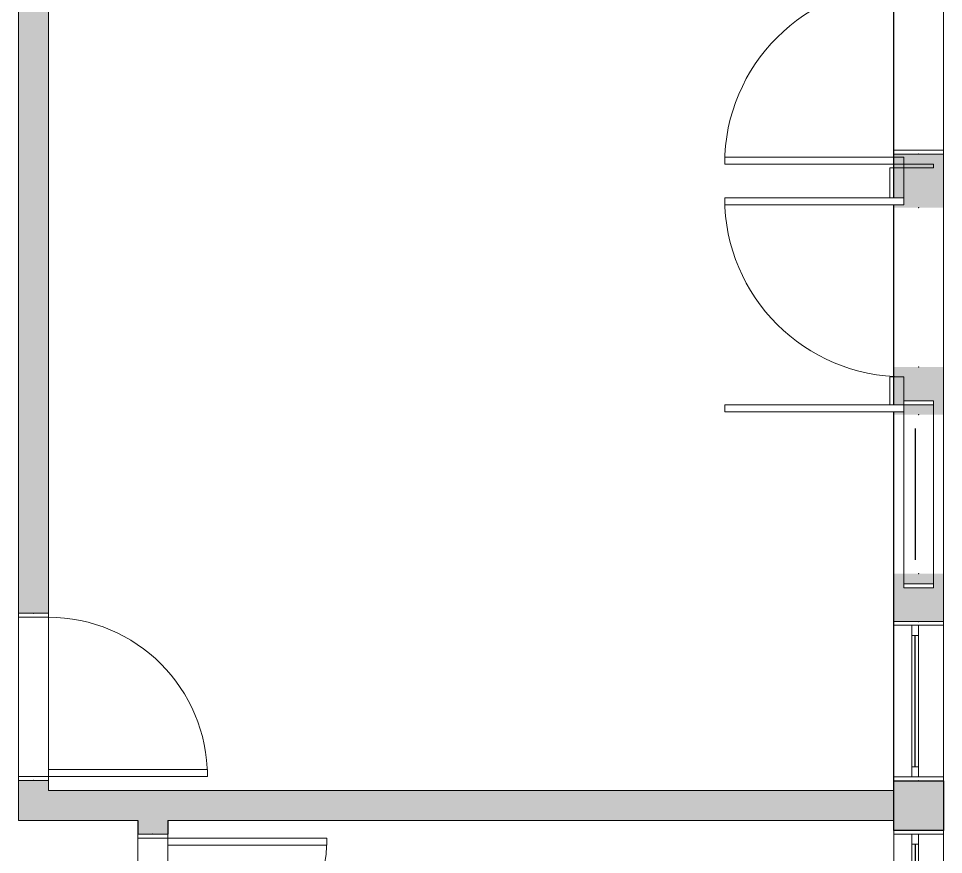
# Model space of a CAD drawing. Header units: metres. Extents: x 512 to 829, y -209 to 245.
# Drawn here: x 752.796 to 757.446, y -94.42 to -90.218 of the extents above; entities that cross this region are included whole.
import ezdxf

# ---------------------------------------------------------------- set-up
doc = ezdxf.new("R2010")
doc.units = ezdxf.units.M
doc.header["$LTSCALE"] = 0.508
doc.set_wipeout_variables(frame=1)
doc.header["$PDSIZE"] = -2
for name, color, linetype, lineweight in [('CONTORNO', 7, 'Continuous', 15), ('None', 7, 'Continuous', 5), ('NãoImprimir', 7, 'Continuous', 5), ('Peitoris', 2, 'Continuous', 5), ('Telhado-Princ', 7, 'Continuous', 5), ('TEXTO', 7, 'Continuous', 15)]:
    doc.layers.add(name, color=color, linetype=linetype, lineweight=lineweight)

# ---------------------------------------------------------------- blocks, each defined once
blk = doc.blocks.new('Grupo-1162')
at = {"color": 7, "linetype": 'Continuous', "lineweight": 5}
for points in [[(-0.4, 0.125), (-0.38095, 0.125), (-0.38095, -0.125), (-0.4, -0.125)], [(0.38095, 0.125), (0.4, 0.125), (0.4, -0.125), (0.38095, -0.125)]]:
    blk.add_wipeout(points, dxfattribs=at).dxf.layer = 'None'
at = {"layer": 'None', "color": 7, "linetype": 'Continuous', "lineweight": 5}
for points in [[(-0.4, 0.125), (-0.38095, 0.125), (-0.38095, -0.125), (-0.4, -0.125)], [(0.38095, 0.125), (0.4, 0.125), (0.4, -0.125), (0.38095, -0.125)]]:
    blk.add_lwpolyline(points, close=True, dxfattribs=at)
blk = doc.blocks.new('Grupo-1163')
at = {"layer": 'None', "color": 7}
blk.add_blockref('Grupo-1162', (0, 0), dxfattribs=at)
at = {"layer": 'None', "color": 7, "linetype": 'Continuous', "lineweight": 5}
for p, q in [((-0.4, 0.125), (-0.38095, 0.125)), ((-0.38095, 0.125), (-0.38095, -0.125)), ((0.4, 0.125), (0.38095, 0.125)), ((0.38095, 0.125), (0.38095, -0.125)), ((-0.4, -0.125), (-0.38095, -0.125)), ((0.4, -0.125), (0.38095, -0.125))]:
    blk.add_line(p, q, dxfattribs=at)
blk = doc.blocks.new('Grupo-1166')
at = {"layer": 'CONTORNO', "color": 7, "linetype": 'Continuous', "lineweight": 5}
for points in [[(-0.47, 0.075), (-0.45, 0.075), (-0.45, -0.075), (-0.47, -0.075)], [(0.45, 0.075), (0.47, 0.075), (0.47, -0.075), (0.45, -0.075)]]:
    blk.add_lwpolyline(points, close=True, dxfattribs=at)
blk = doc.blocks.new('Grupo-1168')
at = {"layer": 'CONTORNO', "color": 7, "linetype": 'Continuous', "lineweight": 5}
blk.add_arc((-0.45, 0.075), 0.9, 0, 90, dxfattribs=at)
blk = doc.blocks.new('Grupo-1169')
at = {"layer": 'CONTORNO', "color": 7, "linetype": 'Continuous', "lineweight": 5}
blk.add_lwpolyline([(-0.45, 0.075), (-0.45, 0.975), (-0.415, 0.975), (-0.415, 0.075)], close=True, dxfattribs=at)
blk = doc.blocks.new('Window (2D)-119')
at = {"color": 7, "linetype": 'Continuous', "lineweight": 5}
blk.add_wipeout([(-0.4, 0.125), (0.4, 0.125), (0.4, -0.125), (-0.4, -0.125)], dxfattribs=at).dxf.layer = 'None'
at = {"layer": 'None', "color": 7}
blk.add_blockref('Grupo-1163', (0, 0), dxfattribs=at)
at = {"layer": 'None', "color": 7, "linetype": 'Continuous', "lineweight": 5}
for p, q in [((-0.4, 0.125), (0.4, 0.125)), ((-0.4, -0.125), (0.4, -0.125))]:
    blk.add_line(p, q, dxfattribs=at)
at = {"layer": 'NãoImprimir', "linetype": 'Continuous'}
for p in [(-0.4, 0), (0.4, 0)]:
    blk.add_point(p, dxfattribs=at)
at = {"layer": 'Peitoris'}
for name in ['Grupo-1168', 'Grupo-1166']:
    blk.add_blockref(name, (0, 0), dxfattribs=at)
at = {"layer": 'Telhado-Princ'}
blk.add_blockref('Grupo-1169', (0, 0), dxfattribs=at)
blk = doc.blocks.new('Grupo-1170')
at = {"layer": 'CONTORNO', "color": 7, "linetype": 'Continuous', "lineweight": 5}
for p, q in [((-0.45, 0.075), (-0.45, 0.975)), ((-0.45, 0.975), (-0.415, 0.975)), ((-0.415, 0.075), (-0.415, 0.975)), ((-0.45, 0.075), (-0.415, 0.075))]:
    blk.add_line(p, q, dxfattribs=at)
at = {"layer": 'CONTORNO', "color": 7}
blk.add_blockref('Grupo-1169', (0, 0), dxfattribs=at)
blk = doc.blocks.new('Grupo-1171')
at = {"layer": 'Peitoris', "color": 7}
blk.add_blockref('Grupo-1170', (0, 0), dxfattribs=at)
blk = doc.blocks.new('Grupo-1172')
at = {"layer": 'CONTORNO', "color": 7, "linetype": 'Continuous', "lineweight": 9}
for p, q in [((-0.45, 0.075), (-0.6, 0.075)), ((0.45, 0.075), (0.6, 0.075))]:
    blk.add_line(p, q, dxfattribs=at)
blk = doc.blocks.new('Grupo-1173')
at = {"layer": 'CONTORNO', "color": 7, "linetype": 'Continuous', "lineweight": 5}
for points in [[(-0.6, 0.145), (-0.45, 0.145), (-0.45, 0.075), (-0.6, 0.075)], [(0.45, 0.145), (0.6, 0.145), (0.6, 0.075), (0.45, 0.075)]]:
    blk.add_lwpolyline(points, close=True, dxfattribs=at)
blk = doc.blocks.new('Grupo-1174')
at = {"layer": 'CONTORNO', "color": 7, "linetype": 'Continuous', "lineweight": 5}
for p, q in [((-0.45, 0.145), (-0.6, 0.145)), ((-0.6, 0.145), (-0.6, 0.075)), ((-0.45, 0.145), (-0.45, 0.075)), ((0.45, 0.145), (0.6, 0.145)), ((0.45, 0.145), (0.45, 0.075)), ((0.6, 0.145), (0.6, 0.075))]:
    blk.add_line(p, q, dxfattribs=at)
at = {"layer": 'CONTORNO', "color": 7}
for name in ['Grupo-1173', 'Grupo-1172']:
    blk.add_blockref(name, (0, 0), dxfattribs=at)
blk = doc.blocks.new('Grupo-1176')
at = {"layer": 'TEXTO', "color": 7, "linetype": 'Continuous', "lineweight": 5}
blk.add_arc((-0.45, 0.075), 0.9, 0, 90, dxfattribs=at)
blk = doc.blocks.new('Grupo-1177')
at = {"color": 7, "linetype": 'Continuous', "lineweight": 5}
blk.add_wipeout([(-0.45, 0.075), (-0.45, 0.975), (-0.415, 0.975), (-0.415, 0.075)], dxfattribs=at).dxf.layer = 'TEXTO'
at = {"layer": 'TEXTO', "color": 7, "linetype": 'Continuous', "lineweight": 5}
blk.add_lwpolyline([(-0.45, 0.075), (-0.45, 0.975), (-0.415, 0.975), (-0.415, 0.075)], close=True, dxfattribs=at)
blk = doc.blocks.new('Window (2D)-120')
at = {"color": 7, "linetype": 'Continuous', "lineweight": 5}
blk.add_wipeout([(-0.4, 0.125), (0.4, 0.125), (0.4, -0.125), (-0.4, -0.125)], dxfattribs=at).dxf.layer = 'None'
at = {"layer": 'None', "color": 7, "linetype": 'Continuous', "lineweight": 5}
for p, q in [((-0.4, 0.125), (0.4, 0.125)), ((-0.4, -0.125), (0.4, -0.125))]:
    blk.add_line(p, q, dxfattribs=at)
at = {"layer": 'NãoImprimir', "linetype": 'Continuous'}
for p in [(-0.4, 0), (0.4, 0)]:
    blk.add_point(p, dxfattribs=at)
at = {"layer": 'None', "color": 7}
blk.add_blockref('Grupo-1171', (0, 0), dxfattribs=at)
at = {"layer": 'Peitoris'}
for name in ['Grupo-1176', 'Grupo-1174']:
    blk.add_blockref(name, (0, 0), dxfattribs=at)
at = {"layer": 'Telhado-Princ'}
blk.add_blockref('Grupo-1177', (0, 0), dxfattribs=at)
blk = doc.blocks.new('Grupo-1178')
at = {"layer": 'TEXTO', "color": 7}
blk.add_blockref('Grupo-1177', (0, 0), dxfattribs=at)
at = {"layer": 'TEXTO', "color": 7, "linetype": 'Continuous', "lineweight": 5}
for p, q in [((-0.45, 0.075), (-0.45, 0.975)), ((-0.45, 0.975), (-0.415, 0.975)), ((-0.415, 0.075), (-0.415, 0.975)), ((-0.45, 0.075), (-0.415, 0.075))]:
    blk.add_line(p, q, dxfattribs=at)
blk = doc.blocks.new('Grupo-1179')
at = {"layer": 'Peitoris', "color": 7}
blk.add_blockref('Grupo-1178', (0, 0), dxfattribs=at)
blk = doc.blocks.new('Grupo-1180')
at = {"layer": 'TEXTO', "color": 7, "linetype": 'Continuous', "lineweight": 9}
for p, q in [((-0.47, 0.075), (-0.47, -0.075)), ((0.47, 0.075), (0.47, -0.075))]:
    blk.add_line(p, q, dxfattribs=at)
blk = doc.blocks.new('Grupo-1181')
at = {"color": 7, "linetype": 'Continuous', "lineweight": 5}
for points in [[(-0.47, 0.075), (-0.45, 0.075), (-0.45, -0.075), (-0.47, -0.075)], [(0.45, 0.075), (0.47, 0.075), (0.47, -0.075), (0.45, -0.075)]]:
    blk.add_wipeout(points, dxfattribs=at).dxf.layer = 'TEXTO'
at = {"layer": 'TEXTO', "color": 7, "linetype": 'Continuous', "lineweight": 5}
for points in [[(-0.47, 0.075), (-0.45, 0.075), (-0.45, -0.075), (-0.47, -0.075)], [(0.45, 0.075), (0.47, 0.075), (0.47, -0.075), (0.45, -0.075)]]:
    blk.add_lwpolyline(points, close=True, dxfattribs=at)
blk = doc.blocks.new('Grupo-1182')
at = {"layer": 'TEXTO', "color": 7}
blk.add_blockref('Grupo-1180', (0, 0), dxfattribs=at)
blk.add_blockref('Grupo-1181', (0, 0), dxfattribs=at)
at = {"layer": 'TEXTO', "color": 7, "linetype": 'Continuous', "lineweight": 5}
for p, q in [((-0.47, 0.075), (-0.45, 0.075)), ((-0.45, 0.075), (-0.45, -0.075)), ((0.47, 0.075), (0.45, 0.075)), ((0.45, 0.075), (0.45, -0.075)), ((-0.47, -0.075), (-0.45, -0.075)), ((0.47, -0.075), (0.45, -0.075))]:
    blk.add_line(p, q, dxfattribs=at)
blk = doc.blocks.new('Grupo-1183')
at = {"layer": 'TEXTO', "color": 7, "linetype": 'Continuous', "lineweight": 9}
for p, q in [((0.47, 0.075), (-0.47, 0.075)), ((0.47, -0.075), (-0.47, -0.075))]:
    blk.add_line(p, q, dxfattribs=at)
blk = doc.blocks.new('Grupo-1184')
at = {"layer": 'None', "color": 7, "linetype": 'Continuous', "lineweight": 25}
for p, q in [((-0.3301, 0.0181), (0.3301, 0.0181)), ((-0.3301, 0.0168), (0.3301, 0.0168))]:
    blk.add_line(p, q, dxfattribs=at)
at = {"layer": 'None', "color": 7}
blk.add_blockref('Grupo-1183', (0, 0), dxfattribs=at)
blk = doc.blocks.new('Grupo-1185')
at = {"layer": 'None', "color": 7, "linetype": 'Continuous', "lineweight": 20}
for p, q in [((0.4, 0.125), (-0.4, 0.125)), ((0.4, -0.125), (-0.4, -0.125))]:
    blk.add_line(p, q, dxfattribs=at)
blk = doc.blocks.new('Window (2D)-121')
at = {"color": 7, "linetype": 'Continuous', "lineweight": 5}
blk.add_wipeout([(-0.4, 0.125), (0.4, 0.125), (0.4, -0.125), (-0.4, -0.125)], dxfattribs=at).dxf.layer = 'None'
at = {"layer": 'None', "color": 7, "linetype": 'Continuous', "lineweight": 5}
blk.add_line((-0.4, -0.125), (0.4, -0.125), dxfattribs=at)
at = {"layer": 'NãoImprimir', "linetype": 'Continuous'}
for p in [(-0.4, 0), (0.4, 0)]:
    blk.add_point(p, dxfattribs=at)
at = {"layer": 'None', "color": 7}
blk.add_blockref('Grupo-1179', (0, 0), dxfattribs=at)
at = {"layer": 'None', "color": 7, "linetype": 'Continuous', "lineweight": 5}
blk.add_line((-0.4, 0.125), (0.4, 0.125), dxfattribs=at)
at = {"layer": 'Peitoris'}
blk.add_blockref('Grupo-1182', (0, 0), dxfattribs=at)
blk.add_blockref('Grupo-1184', (0, 0), dxfattribs=at)
at = {"layer": 'Telhado-Princ'}
blk.add_blockref('Grupo-1185', (0, 0), dxfattribs=at)
blk = doc.blocks.new('Grupo-1186')
at = {"color": 7, "linetype": 'Continuous', "lineweight": 5}
for points in [[(-0.4, 0.125), (-0.38095, 0.125), (-0.38095, -0.125), (-0.4, -0.125)], [(0.38095, 0.125), (0.4, 0.125), (0.4, -0.125), (0.38095, -0.125)]]:
    blk.add_wipeout(points, dxfattribs=at).dxf.layer = 'None'
at = {"layer": 'None', "color": 7, "linetype": 'Continuous', "lineweight": 5}
for points in [[(-0.4, 0.125), (-0.38095, 0.125), (-0.38095, -0.125), (-0.4, -0.125)], [(0.38095, 0.125), (0.4, 0.125), (0.4, -0.125), (0.38095, -0.125)]]:
    blk.add_lwpolyline(points, close=True, dxfattribs=at)
blk = doc.blocks.new('Grupo-1187')
at = {"layer": 'None', "color": 7}
blk.add_blockref('Grupo-1186', (0, 0), dxfattribs=at)
at = {"layer": 'None', "color": 7, "linetype": 'Continuous', "lineweight": 5}
for p, q in [((-0.4, 0.125), (-0.38095, 0.125)), ((-0.38095, 0.125), (-0.38095, -0.125)), ((0.4, 0.125), (0.38095, 0.125)), ((0.38095, 0.125), (0.38095, -0.125)), ((-0.4, -0.125), (-0.38095, -0.125)), ((0.4, -0.125), (0.38095, -0.125))]:
    blk.add_line(p, q, dxfattribs=at)
blk = doc.blocks.new('Grupo-1188')
at = {"layer": 'None', "color": 7, "linetype": 'Continuous', "lineweight": 5}
for p, q in [((-0.38095, 0.034925), (-0.38095, 0)), ((0.38095, 0.034925), (0.38095, 0))]:
    blk.add_line(p, q, dxfattribs=at)
blk = doc.blocks.new('Grupo-1189')
at = {"color": 7, "linetype": 'Continuous', "lineweight": 5}
for points in [[(-0.38095, 0.034925), (-0.33015, 0.034925), (-0.33015, 0), (-0.38095, 0)], [(0.33015, 0.034925), (0.38095, 0.034925), (0.38095, 0), (0.33015, 0)]]:
    blk.add_wipeout(points, dxfattribs=at).dxf.layer = 'None'
at = {"layer": 'None', "color": 7, "linetype": 'Continuous', "lineweight": 5}
for points in [[(-0.38095, 0.034925), (-0.33015, 0.034925), (-0.33015, 0), (-0.38095, 0)], [(0.33015, 0.034925), (0.38095, 0.034925), (0.38095, 0), (0.33015, 0)]]:
    blk.add_lwpolyline(points, close=True, dxfattribs=at)
blk = doc.blocks.new('Grupo-1190')
at = {"layer": 'None', "color": 7}
blk.add_blockref('Grupo-1188', (0, 0), dxfattribs=at)
at = {"color": 7, "linetype": 'Continuous', "lineweight": 5}
blk.add_wipeout([(-0.33015, 0.034925), (0.33015, 0.034925), (0.33015, 0), (-0.33015, 0)], dxfattribs=at).dxf.layer = 'None'
at = {"layer": 'None', "color": 7, "linetype": 'Continuous', "lineweight": 5}
blk.add_lwpolyline([(-0.33015, 0.034925), (0.33015, 0.034925), (0.33015, 0), (-0.33015, 0)], close=True, dxfattribs=at)
at = {"layer": 'None', "color": 7}
blk.add_blockref('Grupo-1189', (0, 0), dxfattribs=at)
at = {"layer": 'None', "color": 7, "linetype": 'Continuous', "lineweight": 5}
for p, q in [((-0.38095, 0.034925), (-0.33015, 0.034925)), ((-0.38095, 0), (-0.33015, 0)), ((-0.33015, 0.034925), (-0.33015, 0)), ((0.38095, 0.034925), (0.33015, 0.034925)), ((0.33015, 0.034925), (0.33015, 0)), ((0.38095, 0), (0.33015, 0))]:
    blk.add_line(p, q, dxfattribs=at)
blk = doc.blocks.new('Grupo-1191')
at = {"color": 7, "linetype": 'Continuous', "lineweight": 9}
blk.add_wipeout([(-0.3301, 0.0181), (0.3301, 0.0181), (0.3301, 0.0168), (-0.3301, 0.0168)], dxfattribs=at).dxf.layer = 'None'
blk = doc.blocks.new('Grupo-1192')
at = {"layer": 'None', "color": 7}
blk.add_blockref('Grupo-1191', (0, 0), dxfattribs=at)
at = {"layer": 'None', "color": 7, "linetype": 'Continuous', "lineweight": 25}
for p, q in [((-0.3301, 0.0181), (0.3301, 0.0181)), ((-0.3301, 0.0168), (0.3301, 0.0168))]:
    blk.add_line(p, q, dxfattribs=at)
blk = doc.blocks.new('Grupo-1193')
at = {"layer": 'None', "color": 7, "linetype": 'Continuous', "lineweight": 20}
for p, q in [((0.4, 0.125), (-0.4, 0.125)), ((0.4, -0.125), (-0.4, -0.125))]:
    blk.add_line(p, q, dxfattribs=at)
blk = doc.blocks.new('Window (2D)-122')
at = {"color": 7, "linetype": 'Continuous', "lineweight": 5}
blk.add_wipeout([(-0.4, 0.125), (0.4, 0.125), (0.4, -0.125), (-0.4, -0.125)], dxfattribs=at).dxf.layer = 'None'
at = {"layer": 'None', "color": 7}
blk.add_blockref('Grupo-1187', (0, 0), dxfattribs=at)
at = {"layer": 'None', "color": 7, "linetype": 'Continuous', "lineweight": 5}
for p, q in [((-0.4, 0.125), (0.4, 0.125)), ((-0.4, -0.125), (0.4, -0.125))]:
    blk.add_line(p, q, dxfattribs=at)
at = {"layer": 'NãoImprimir', "linetype": 'Continuous'}
for p in [(-0.4, 0), (0.4, 0)]:
    blk.add_point(p, dxfattribs=at)
at = {"layer": 'Peitoris'}
blk.add_blockref('Grupo-1190', (0, 0), dxfattribs=at)
blk.add_blockref('Grupo-1192', (0, 0), dxfattribs=at)
at = {"layer": 'Telhado-Princ'}
blk.add_blockref('Grupo-1193', (0, 0), dxfattribs=at)
blk = doc.blocks.new('Grupo-1194')
at = {"color": 7, "linetype": 'Continuous', "lineweight": 5}
for points in [[(-0.4, 0.125), (-0.38095, 0.125), (-0.38095, -0.125), (-0.4, -0.125)], [(0.38095, 0.125), (0.4, 0.125), (0.4, -0.125), (0.38095, -0.125)]]:
    blk.add_wipeout(points, dxfattribs=at).dxf.layer = 'None'
at = {"layer": 'None', "color": 7, "linetype": 'Continuous', "lineweight": 5}
for points in [[(-0.4, 0.125), (-0.38095, 0.125), (-0.38095, -0.125), (-0.4, -0.125)], [(0.38095, 0.125), (0.4, 0.125), (0.4, -0.125), (0.38095, -0.125)]]:
    blk.add_lwpolyline(points, close=True, dxfattribs=at)
blk = doc.blocks.new('Grupo-1195')
at = {"layer": 'None', "color": 7}
blk.add_blockref('Grupo-1194', (0, 0), dxfattribs=at)
at = {"layer": 'None', "color": 7, "linetype": 'Continuous', "lineweight": 5}
for p, q in [((-0.4, 0.125), (-0.38095, 0.125)), ((-0.38095, 0.125), (-0.38095, -0.125)), ((0.4, 0.125), (0.38095, 0.125)), ((0.38095, 0.125), (0.38095, -0.125)), ((-0.4, -0.125), (-0.38095, -0.125)), ((0.4, -0.125), (0.38095, -0.125))]:
    blk.add_line(p, q, dxfattribs=at)
blk = doc.blocks.new('Grupo-1196')
at = {"layer": 'None', "color": 7, "linetype": 'Continuous', "lineweight": 5}
for p, q in [((-0.38095, 0.034925), (-0.38095, 0)), ((0.38095, 0.034925), (0.38095, 0))]:
    blk.add_line(p, q, dxfattribs=at)
blk = doc.blocks.new('Grupo-1197')
at = {"color": 7, "linetype": 'Continuous', "lineweight": 5}
for points in [[(-0.38095, 0.034925), (-0.33015, 0.034925), (-0.33015, 0), (-0.38095, 0)], [(0.33015, 0.034925), (0.38095, 0.034925), (0.38095, 0), (0.33015, 0)]]:
    blk.add_wipeout(points, dxfattribs=at).dxf.layer = 'None'
at = {"layer": 'None', "color": 7, "linetype": 'Continuous', "lineweight": 5}
for points in [[(-0.38095, 0.034925), (-0.33015, 0.034925), (-0.33015, 0), (-0.38095, 0)], [(0.33015, 0.034925), (0.38095, 0.034925), (0.38095, 0), (0.33015, 0)]]:
    blk.add_lwpolyline(points, close=True, dxfattribs=at)
blk = doc.blocks.new('Grupo-1198')
at = {"layer": 'None', "color": 7}
blk.add_blockref('Grupo-1196', (0, 0), dxfattribs=at)
at = {"color": 7, "linetype": 'Continuous', "lineweight": 5}
blk.add_wipeout([(-0.33015, 0.034925), (0.33015, 0.034925), (0.33015, 0), (-0.33015, 0)], dxfattribs=at).dxf.layer = 'None'
at = {"layer": 'None', "color": 7, "linetype": 'Continuous', "lineweight": 5}
blk.add_lwpolyline([(-0.33015, 0.034925), (0.33015, 0.034925), (0.33015, 0), (-0.33015, 0)], close=True, dxfattribs=at)
at = {"layer": 'None', "color": 7}
blk.add_blockref('Grupo-1197', (0, 0), dxfattribs=at)
at = {"layer": 'None', "color": 7, "linetype": 'Continuous', "lineweight": 5}
for p, q in [((-0.38095, 0.034925), (-0.33015, 0.034925)), ((-0.38095, 0), (-0.33015, 0)), ((-0.33015, 0.034925), (-0.33015, 0)), ((0.38095, 0.034925), (0.33015, 0.034925)), ((0.33015, 0.034925), (0.33015, 0)), ((0.38095, 0), (0.33015, 0))]:
    blk.add_line(p, q, dxfattribs=at)
blk = doc.blocks.new('Grupo-1199')
at = {"color": 7, "linetype": 'Continuous', "lineweight": 9}
blk.add_wipeout([(-0.3301, 0.0181), (0.3301, 0.0181), (0.3301, 0.0168), (-0.3301, 0.0168)], dxfattribs=at).dxf.layer = 'None'
blk = doc.blocks.new('Grupo-1200')
at = {"layer": 'None', "color": 7}
blk.add_blockref('Grupo-1199', (0, 0), dxfattribs=at)
at = {"layer": 'None', "color": 7, "linetype": 'Continuous', "lineweight": 25}
for p, q in [((-0.3301, 0.0181), (0.3301, 0.0181)), ((-0.3301, 0.0168), (0.3301, 0.0168))]:
    blk.add_line(p, q, dxfattribs=at)
blk = doc.blocks.new('Grupo-1201')
at = {"layer": 'None', "color": 7, "linetype": 'Continuous', "lineweight": 20}
for p, q in [((0.4, 0.125), (-0.4, 0.125)), ((0.4, -0.125), (-0.4, -0.125))]:
    blk.add_line(p, q, dxfattribs=at)
blk = doc.blocks.new('Window (2D)-123')
at = {"color": 7, "linetype": 'Continuous', "lineweight": 5}
blk.add_wipeout([(-0.4, 0.125), (0.4, 0.125), (0.4, -0.125), (-0.4, -0.125)], dxfattribs=at).dxf.layer = 'None'
at = {"layer": 'None', "color": 7}
blk.add_blockref('Grupo-1195', (0, 0), dxfattribs=at)
at = {"layer": 'None', "color": 7, "linetype": 'Continuous', "lineweight": 5}
for p, q in [((-0.4, 0.125), (0.4, 0.125)), ((-0.4, -0.125), (0.4, -0.125))]:
    blk.add_line(p, q, dxfattribs=at)
at = {"layer": 'NãoImprimir', "linetype": 'Continuous'}
for p in [(-0.4, 0), (0.4, 0)]:
    blk.add_point(p, dxfattribs=at)
at = {"layer": 'Peitoris'}
blk.add_blockref('Grupo-1198', (0, 0), dxfattribs=at)
blk.add_blockref('Grupo-1200', (0, 0), dxfattribs=at)
at = {"layer": 'Telhado-Princ'}
blk.add_blockref('Grupo-1201', (0, 0), dxfattribs=at)
blk = doc.blocks.new('Grupo-1366')
at = {"layer": 'None', "color": 7, "linetype": 'Continuous', "lineweight": 5}
for p, q in [((-0.42, 0.075), (-0.42, -0.075)), ((0.42, 0.075), (0.42, -0.075))]:
    blk.add_line(p, q, dxfattribs=at)
blk = doc.blocks.new('Grupo-1367')
at = {"color": 7, "linetype": 'Continuous', "lineweight": 5}
for points in [[(-0.42, 0.075), (-0.4, 0.075), (-0.4, -0.075), (-0.42, -0.075)], [(0.4, 0.075), (0.42, 0.075), (0.42, -0.075), (0.4, -0.075)]]:
    blk.add_wipeout(points, dxfattribs=at).dxf.layer = 'None'
at = {"layer": 'None', "color": 7, "linetype": 'Continuous', "lineweight": 5}
for points in [[(-0.42, 0.075), (-0.4, 0.075), (-0.4, -0.075), (-0.42, -0.075)], [(0.4, 0.075), (0.42, 0.075), (0.42, -0.075), (0.4, -0.075)]]:
    blk.add_lwpolyline(points, close=True, dxfattribs=at)
blk = doc.blocks.new('Grupo-1368')
at = {"layer": 'None', "color": 7}
blk.add_blockref('Grupo-1366', (0, 0), dxfattribs=at)
blk.add_blockref('Grupo-1367', (0, 0), dxfattribs=at)
at = {"layer": 'None', "color": 7, "linetype": 'Continuous', "lineweight": 5}
for p, q in [((-0.42, 0.075), (-0.4, 0.075)), ((-0.4, 0.075), (-0.4, -0.075)), ((0.42, 0.075), (0.4, 0.075)), ((0.4, 0.075), (0.4, -0.075)), ((-0.42, -0.075), (-0.4, -0.075)), ((0.42, -0.075), (0.4, -0.075))]:
    blk.add_line(p, q, dxfattribs=at)
blk = doc.blocks.new('Grupo-1369')
at = {"layer": 'None', "color": 7, "linetype": 'Continuous', "lineweight": 5}
blk.add_arc((-0.4, 0.075), 0.8, 0, 90, dxfattribs=at)
blk = doc.blocks.new('Grupo-1370')
at = {"color": 7, "linetype": 'Continuous', "lineweight": 5}
blk.add_wipeout([(-0.4, 0.075), (-0.4, 0.875), (-0.365, 0.875), (-0.365, 0.075)], dxfattribs=at).dxf.layer = 'None'
at = {"layer": 'None', "color": 7, "linetype": 'Continuous', "lineweight": 5}
blk.add_lwpolyline([(-0.4, 0.075), (-0.4, 0.875), (-0.365, 0.875), (-0.365, 0.075)], close=True, dxfattribs=at)
blk = doc.blocks.new('Grupo-1371')
at = {"layer": 'None', "color": 7}
blk.add_blockref('Grupo-1370', (0, 0), dxfattribs=at)
at = {"layer": 'None', "color": 7, "linetype": 'Continuous', "lineweight": 5}
for p, q in [((-0.4, 0.075), (-0.4, 0.875)), ((-0.4, 0.875), (-0.365, 0.875)), ((-0.365, 0.075), (-0.365, 0.875)), ((-0.4, 0.075), (-0.365, 0.075))]:
    blk.add_line(p, q, dxfattribs=at)
blk = doc.blocks.new('Grupo-1372')
at = {"layer": 'Peitoris', "color": 7}
blk.add_blockref('Grupo-1371', (0, 0), dxfattribs=at)
blk = doc.blocks.new('Grupo-1373')
at = {"layer": 'None', "color": 7, "linetype": 'Continuous', "lineweight": 5}
for p, q in [((0.42, 0.075), (-0.42, 0.075)), ((0.42, -0.075), (-0.42, -0.075))]:
    blk.add_line(p, q, dxfattribs=at)
blk = doc.blocks.new('Door (2D)-29')
at = {"layer": 'None', "color": 7}
blk.add_blockref('Grupo-1368', (0, 0), dxfattribs=at)
at = {"layer": 'NãoImprimir', "color": 7, "linetype": 'Continuous', "lineweight": 5}
for p in [(-0.42, 0), (0.42, 0)]:
    blk.add_point(p, dxfattribs=at)
at = {"layer": 'Peitoris', "color": 7}
blk.add_blockref('Grupo-1369', (0, 0), dxfattribs=at)
at = {"layer": 'None', "color": 7}
blk.add_blockref('Grupo-1372', (0, 0), dxfattribs=at)
at = {"layer": 'Telhado-Princ', "color": 7}
blk.add_blockref('Grupo-1373', (0, 0), dxfattribs=at)
blk = doc.blocks.new('Grupo-1375')
at = {"layer": 'None', "color": 7, "linetype": 'Continuous', "lineweight": 5}
for p, q in [((-0.42, 0.075), (-0.42, -0.075)), ((0.42, 0.075), (0.42, -0.075))]:
    blk.add_line(p, q, dxfattribs=at)
blk = doc.blocks.new('Grupo-1376')
at = {"color": 7, "linetype": 'Continuous', "lineweight": 5}
for points in [[(-0.42, 0.075), (-0.4, 0.075), (-0.4, -0.075), (-0.42, -0.075)], [(0.4, 0.075), (0.42, 0.075), (0.42, -0.075), (0.4, -0.075)]]:
    blk.add_wipeout(points, dxfattribs=at).dxf.layer = 'None'
at = {"layer": 'None', "color": 7, "linetype": 'Continuous', "lineweight": 5}
for points in [[(-0.42, 0.075), (-0.4, 0.075), (-0.4, -0.075), (-0.42, -0.075)], [(0.4, 0.075), (0.42, 0.075), (0.42, -0.075), (0.4, -0.075)]]:
    blk.add_lwpolyline(points, close=True, dxfattribs=at)
blk = doc.blocks.new('Grupo-1377')
at = {"layer": 'None', "color": 7}
blk.add_blockref('Grupo-1375', (0, 0), dxfattribs=at)
blk.add_blockref('Grupo-1376', (0, 0), dxfattribs=at)
at = {"layer": 'None', "color": 7, "linetype": 'Continuous', "lineweight": 5}
for p, q in [((-0.42, 0.075), (-0.4, 0.075)), ((-0.4, 0.075), (-0.4, -0.075)), ((0.42, 0.075), (0.4, 0.075)), ((0.4, 0.075), (0.4, -0.075)), ((-0.42, -0.075), (-0.4, -0.075)), ((0.42, -0.075), (0.4, -0.075))]:
    blk.add_line(p, q, dxfattribs=at)
blk = doc.blocks.new('Grupo-1378')
at = {"layer": 'None', "color": 7, "linetype": 'Continuous', "lineweight": 5}
blk.add_arc((-0.4, 0.075), 0.8, 0, 90, dxfattribs=at)
blk = doc.blocks.new('Grupo-1379')
at = {"color": 7, "linetype": 'Continuous', "lineweight": 5}
blk.add_wipeout([(-0.4, 0.075), (-0.4, 0.875), (-0.365, 0.875), (-0.365, 0.075)], dxfattribs=at).dxf.layer = 'None'
at = {"layer": 'None', "color": 7, "linetype": 'Continuous', "lineweight": 5}
blk.add_lwpolyline([(-0.4, 0.075), (-0.4, 0.875), (-0.365, 0.875), (-0.365, 0.075)], close=True, dxfattribs=at)
blk = doc.blocks.new('Grupo-1380')
at = {"layer": 'None', "color": 7}
blk.add_blockref('Grupo-1379', (0, 0), dxfattribs=at)
at = {"layer": 'None', "color": 7, "linetype": 'Continuous', "lineweight": 5}
for p, q in [((-0.4, 0.075), (-0.4, 0.875)), ((-0.4, 0.875), (-0.365, 0.875)), ((-0.365, 0.075), (-0.365, 0.875)), ((-0.4, 0.075), (-0.365, 0.075))]:
    blk.add_line(p, q, dxfattribs=at)
blk = doc.blocks.new('Grupo-1381')
at = {"layer": 'Peitoris', "color": 7}
blk.add_blockref('Grupo-1380', (0, 0), dxfattribs=at)
blk = doc.blocks.new('Grupo-1382')
at = {"layer": 'None', "color": 7, "linetype": 'Continuous', "lineweight": 5}
for p, q in [((0.42, 0.075), (-0.42, 0.075)), ((0.42, -0.075), (-0.42, -0.075))]:
    blk.add_line(p, q, dxfattribs=at)
blk = doc.blocks.new('Door (2D)-30')
at = {"layer": 'None', "color": 7}
blk.add_blockref('Grupo-1377', (0, 0), dxfattribs=at)
at = {"layer": 'NãoImprimir', "color": 7, "linetype": 'Continuous', "lineweight": 5}
for p in [(-0.42, 0), (0.42, 0)]:
    blk.add_point(p, dxfattribs=at)
at = {"layer": 'Peitoris', "color": 7}
blk.add_blockref('Grupo-1378', (0, 0), dxfattribs=at)
at = {"layer": 'None', "color": 7}
blk.add_blockref('Grupo-1381', (0, 0), dxfattribs=at)
at = {"layer": 'Telhado-Princ', "color": 7}
blk.add_blockref('Grupo-1382', (0, 0), dxfattribs=at)

msp = doc.modelspace()

# ---------------------------------------------------------------- linework, layer by layer
at = {"layer": 'None', "color": 7, "linetype": 'Continuous', "lineweight": 18}
for p, q in [((752.7955, -93.2078), (752.7955, -86.7378)), ((752.9455, -93.2078), (752.9455, -86.7378)), ((757.1955, -91.1692), (757.1955, -90.8992)), ((757.4455, -91.1692), (757.4455, -90.8992)), ((757.1955, -92.2092), (757.1955, -91.9692)), ((757.4455, -92.2092), (757.4455, -91.9692)), ((757.1955, -93.2492), (757.1955, -93.0092)), ((757.4455, -93.2492), (757.4455, -93.0092)), ((752.7955, -94.2492), (752.7955, -94.0478)), ((752.9455, -94.0992), (752.9455, -94.0478)), ((757.1955, -94.2992), (757.1955, -94.0492)), ((757.4455, -94.2992), (757.4455, -94.0492)), ((752.9455, -94.0992), (757.1955, -94.0992)), ((752.7955, -94.2492), (753.3955, -94.2492)), ((753.5455, -94.2492), (757.1955, -94.2492))]:
    msp.add_line(p, q, dxfattribs=at)
at = {"layer": 'None', "color": 7, "linetype": 'Continuous', "lineweight": 25}
for p, q in [((753.3955, -94.2492), (753.3955, -94.3178)), ((753.5455, -94.2492), (753.5455, -94.3178))]:
    msp.add_line(p, q, dxfattribs=at)
at = {"layer": 'None', "color": 7, "linetype": 'Continuous', "lineweight": 5}
msp.add_lwpolyline([(752.9455, -85.8492), (752.9455, -94.0992), (757.1945, -94.0992), (757.1945, -85.8492)], close=True, dxfattribs=at)
at = {"layer": 'None', "color": 250, "linetype": 'Continuous'}
for points in [[(752.9455, -93.2078), (752.7955, -93.2078), (752.9455, -86.7378), (752.7955, -86.7378)], [(757.4455, -91.1692), (757.1955, -91.1692), (757.4455, -90.8992), (757.1955, -90.8992)], [(757.4455, -92.2092), (757.1955, -92.2092), (757.4455, -91.9692), (757.1955, -91.9692)], [(757.4455, -93.2492), (757.1955, -93.2492), (757.4455, -93.0092), (757.1955, -93.0092)], [(752.9455, -94.0992), (752.7955, -94.2492), (752.9455, -94.0478), (752.7955, -94.0478)], [(757.4455, -94.2992), (757.1955, -94.2992), (757.4455, -94.0492), (757.1955, -94.0492)], [(752.7955, -94.2492), (752.9455, -94.0992), (757.1955, -94.2492), (757.1955, -94.0992)], [(753.3955, -94.2492), (753.5455, -94.2492), (753.3955, -94.3178), (753.5455, -94.3178)]]:
    msp.add_solid(points, dxfattribs=at)

# ---------------------------------------------------------------- next in the draw order: block references
at = {"layer": 'None', "color": 7}
for name, p, rotation in [('Window (2D)-119', (757.3205, -90.4992), 90), ('Window (2D)-122', (757.3205, -93.6492), 90), ('Door (2D)-29', (753.4705, -94.7378), 270)]:
    msp.add_blockref(name, p, dxfattribs=dict(at, rotation=rotation))
at = {"layer": 'None', "color": 7, "xscale": -1}
for name, p, rotation in [('Door (2D)-30', (752.8705, -93.6278), 270), ('Window (2D)-123', (757.3205, -94.6992), 90)]:
    msp.add_blockref(name, p, dxfattribs=dict(at, rotation=rotation))

# ---------------------------------------------------------------- next in the draw order: hatches: boundary and pattern name
at = {"layer": 'None', "linetype": 'Continuous', "lineweight": 0}
msp.add_hatch(color=255, dxfattribs=at).paths.add_polyline_path([(757.1955, -94.2992), (757.1955, -94.0492), (757.4455, -94.0492), (757.4455, -94.2992)])

# ---------------------------------------------------------------- next in the draw order: linework, layer by layer
at = {"layer": 'None', "color": 7, "linetype": 'Continuous', "lineweight": 25}
msp.add_lwpolyline([(757.1955, -94.2992), (757.1955, -94.0492), (757.4455, -94.0492), (757.4455, -94.2992)], close=True, dxfattribs=at)

# ---------------------------------------------------------------- next in the draw order: block references
at = {"layer": 'None', "color": 7, "xscale": -1, "rotation": 90}
msp.add_blockref('Window (2D)-120', (757.3205, -91.5692), dxfattribs=at)

# ---------------------------------------------------------------- next in the draw order: block references
msp.add_blockref('Window (2D)-121', (757.3205, -92.6092), dxfattribs=at)

doc.saveas('drawing.dxf')
